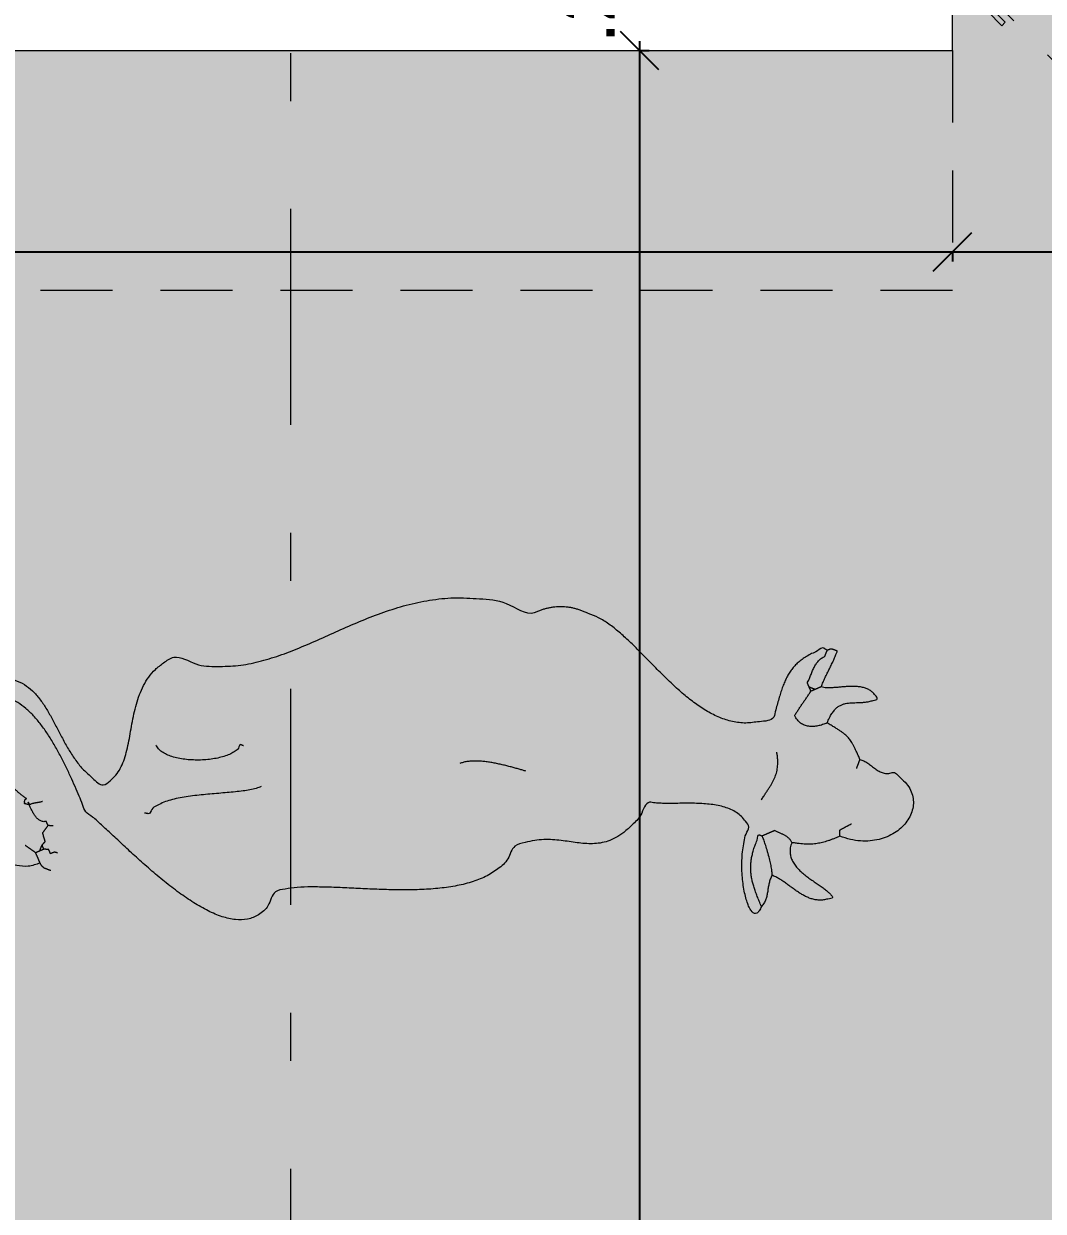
# Model space of a CAD drawing. Header units: millimetres. Extents: x 208240.8 to 208296.7, y 9278566.6 to 9278583.
# Drawn here: x 208258.013 to 208260.137, y 9278573.39 to 9278575.865 of the extents above; entities that cross this region are included whole.
import ezdxf

# ---------------------------------------------------------------- set-up
doc = ezdxf.new("R2010")
doc.units = ezdxf.units.MM
doc.header["$LTSCALE"] = 0.3
doc.header["$MEASUREMENT"] = 0
doc.linetypes.add('DASHDOT', pattern=[1, 0.5, -0.25, 0, -0.25])
doc.linetypes.add('Dashed', pattern=[0.75, 0.5, -0.25])
for name, color, linetype, lineweight in [('A -CORTE', 252, 'DASHDOT', 13), ('A-COTAS', 12, 'Continuous', 9), ('A-HACHU', 9, 'Continuous', 0), ('A-PROJEÇÃO', 251, 'Dashed', 13), ('A-VISTA01', 1, 'Continuous', 20), ('A-VISTA03', 3, 'Continuous', 9)]:
    doc.layers.add(name, color=color, linetype=linetype, lineweight=lineweight)
doc.layers.add('A-EQUIPAMENTOS', color=252, linetype='Continuous')
doc.styles.add('R60_1-75', font='arial.ttf')
doc.dimstyles.new('1-75', dxfattribs={"dimtxt": 0.113, "dimasz": 0.08, "dimexe": 0.02, "dimexo": 0.1, "dimgap": 0.05, "dimtad": 1, "dimzin": 4, "dimdsep": 46, "dimtxsty": 'R60_1-75', "dimblk1": 'OBLIQUE', "dimblk2": 'OBLIQUE', "dimsah": 1, "dimcen": 0.09, "dimdle": 0.02, "dimclrd": 7, "dimclre": 7, "dimclrt": 12, "dimadec": 0, "dimazin": 0, "dimtfac": 1, "dimtix": 1, "dimtofl": 0, "dimtmove": 2, "dimatfit": 0, "dimldrblk": 'OBLIQUE', "dimfxl": 0.1, "dimfxlon": 1, "dimtolj": 1, "dimtzin": 0, "dimarcsym": 0})

# ---------------------------------------------------------------- blocks, each defined once
blk = doc.blocks.new('vaca 01')
at = {"color": 0, "lineweight": 9}
for points in [[(23.10731658988797, -27.51808987018741), (19.29747407020292, -26.93344420089606), (16.09983627492733, -25.27143632688033), (13.48900950327379, -22.67242057884883), (11.43782840091159, -19.27517648436064), (9.921096117447028, -15.22005837412442), (8.91223784973048, -10.64584577569921), (8.385269345793468, -5.692499319006316), (8.313615802486353, -0.4993890827858252), (8.671883519021819, 4.793524303040925), (9.43330084185645, 10.04765816130865), (10.57208036941551, 15.12246131091493), (12.06145044815568, 19.87935107469445), (13.87601737728954, 24.17816997233226), (15.98940320406118, 27.87954792508819), (18.37522997571473, 30.84391800382835), (21.00731658988795, 32.93191012981259), (26.98645044815569, 32.59805186209604), (31.82641107807694, 31.63840619280469), (35.65416698358874, 30.11419359437954), (38.59589926705331, 28.08801249201733), (40.77877328280135, 25.62088650776536), (42.32897013319504, 22.77502036603306), (43.37345832217142, 19.61222509044254), (44.03861580248638, 16.19431170461573), (44.45180477886433, 12.58269753138737), (44.73861580248637, 8.839784145560628), (45.02621422768323, 5.026988869970069), (45.44097800721079, 1.206713279418892), (46.11026934579348, -2.560215854439377), (47.15967879461236, -6.21100325601418), (48.7165685583919, -9.68442845286458), (50.90731658988796, -12.9180898701874), (53.47070241665963, -12.60608199617167), (55.77286777099032, -11.72379853160474), (57.86125359776198, -10.35293238987246), (59.78251344028166, -8.574389082785842), (61.58467879461238, -6.470648925305511), (63.31420635366748, -4.12222372845514), (65.01873391272261, -1.611200106407892), (66.7449150150848, 0.9819101298125759), (68.54078115681709, 3.574429814851953), (70.45259218043913, 6.085650287292907), (72.52798588122653, 8.4338786337496), (74.81381265288009, 10.53801249201732), (77.35790714106906, 12.31616209831654), (80.20633233791946, 13.68722509044252), (83.40731658988796, 14.56950855500941), (87.00731658988795, 14.88191012981261), (92.50751344028166, 10.24706761012754), (98.33566304658088, 6.864390444773221), (104.459285093825, 4.540571547135414), (110.8449150150848, 3.083288082568487), (117.4606630465809, 2.298839263670857), (124.273064621384, 1.995099106190537), (131.2496394245336, 1.978366822725974), (138.3573165898879, 2.056713279418886), (145.5636158024864, 2.036043988080309), (152.8352693457934, 1.724429814851959), (160.1397969048486, 0.9281699723322561), (167.4447181646911, -0.5448615237307024), (174.7163717079982, -2.888365460738584), (181.9226709205966, -6.294664673337024), (189.0305449363446, -10.95706624814018), (196.007316589888, -17.06808987018741), (197.1703087158722, -17.09190876782522), (198.2990488733525, -17.16375916152599), (199.39412761351, -17.28560955522678), (200.4579071410691, -17.45805050010868), (201.4911748576045, -17.68324735050237), (202.496096117447, -17.96218435837639), (203.4736551725651, -18.29643632688033), (204.4260173772896, -18.68698750798269), (205.353970133195, -19.13600325601418), (206.2594819442187, -19.64407412215591), (207.14412761351, -20.21316861034489), (208.0094819442187, -20.84407412215592), (208.8567260387069, -21.538759161526), (209.6878284009116, -22.29840483081732), (210.5039701331951, -23.12458593317953), (211.307316589888, -24.01808987018742)], [(224.5073165898879, -129.5680898701874), (223.2825134402817, -130.5747827835733), (222.3207024166597, -130.9230111300299), (221.6116472985494, -130.6814756969591), (221.1453087158722, -129.9194678229433), (220.9108598969746, -128.7052945945969), (220.8990488733525, -127.1086410512898), (221.0990488733525, -125.1980111300299), (221.5010173772895, -123.0428930197937), (222.0939307631163, -120.7115938071953), (222.8687339127226, -118.2737985316047), (223.8147969048486, -115.7980111300299), (224.9220803694155, -113.3537197914472), (226.1797575347698, -111.0094284528646), (227.578379582014, -108.8344284528646), (229.1075134402817, -106.8976174292425), (230.7573165898879, -105.2680898701874), (230.5504268261084, -103.1895465631008), (229.9590882434313, -101.2944678229433), (229.0260173772895, -99.5680898701874), (227.7947181646911, -97.99604262609293), (226.3075134402817, -96.56316861034489), (224.6083008418564, -95.25529459459686), (222.7394032040611, -94.05745994892757), (220.7447181646911, -92.95549144499057), (218.6663717079982, -91.93383790168348), (216.548064621384, -90.97871979144725), (214.4327102906754, -90.07497963396693), (212.3634189520927, -89.20844420089608), (210.3829071410691, -88.3639560119197), (208.5348756450061, -87.52714498829765), (206.8618441489431, -86.68324735050237), (205.407316589888, -85.8180898701874), (201.2567260387069, -88.34210561821891), (197.5608598969746, -90.1184835709748), (194.2618441489431, -91.22773553947874), (191.3023953300454, -91.75076703554174), (188.6246394245336, -91.76769616940001), (186.1712929678407, -91.36021585443939), (183.8844819442187, -90.60824735050238), (181.7071197394943, -89.5928930197937), (179.580938637132, -88.39446782294331), (177.4488520229588, -87.09407412215592), (175.253379582014, -85.77222372845513), (172.9368441489431, -84.51001900404569), (170.4411748576045, -83.38738120877008), (167.7094819442187, -82.48600325601419), (164.6838913930376, -81.88580640562049), (161.307316589888, -81.66808987018742), (157.7122378497305, -84.40588514577797), (153.6334976922502, -86.04860168121104), (149.1445213142974, -86.72242057884884), (144.31912761351, -86.55470404341577), (139.2309386371321, -85.67123947648662), (133.953379582014, -84.19978278357324), (128.5606630465809, -82.26671191743151), (123.1262142276832, -79.99919223239215), (117.7244425741399, -77.52320798042363), (112.4281827316202, -74.96631821664411), (107.3120409993368, -72.45470404341575), (102.4488520229588, -70.115727665463), (97.91341895209267, -68.07557018514804), (93.77877328280134, -66.46139695680158), (90.11893076311631, -65.39997963396695), (87.00731658988795, -65.01808987018741), (83.10928509382498, -68.07104262609293), (79.31440320406118, -69.46120010640789), (75.63310399146275, -69.37419223239215), (72.07463942453363, -67.99604262609293), (68.64963942453363, -65.51257805916379), (65.367159109573, -62.11041270483308), (62.23743470012418, -57.97517648436065), (59.2699150150848, -53.29308987018742), (56.47522997571473, -48.24997963396694), (53.86204099933678, -43.03186939774648), (51.44097800721078, -37.82517648436065), (49.22148981823442, -32.81513711428191), (47.21400950327378, -28.18856231113229), (45.42739533004543, -24.13108199617166), (43.87208036941553, -20.82911349223465), (42.55731658988795, -18.46808987018741), (42.57562367650214, -16.02497963396695), (42.60830084185645, -13.15470404341576), (42.62345832217143, -9.938562311132301), (42.58861580248639, -6.456672547352781), (42.47208036941552, -2.79013711428189), (42.24097800721078, 0.9807290274503941), (41.86361580248639, 4.775217216426768), (41.30731658988796, 8.51301249201731), (40.5405843064234, 12.11261879122989), (39.53015123555726, 15.49411485422203), (38.24452131429742, 18.57639831878896), (36.65121422768323, 21.27935107469446), (34.71834021193521, 23.52187075973384), (32.41302525130527, 25.22364241327716), (29.70357643240764, 26.30376052351338), (26.55731658988796, 26.68191012981259), (26.51125359776196, 26.72856367311965), (26.46617485760452, 26.77521721642677), (26.42188351902182, 26.82167390934015), (26.37857643240764, 26.86832745264724), (26.33625359776195, 26.9143904447732), (26.29471816469111, 26.96025658650549), (26.25397013319504, 27.00553217705669), (26.21361580248638, 27.05061091721419), (26.17424572374623, 27.09450855500944), (26.13507249539975, 27.13820934241102), (26.09648981823441, 27.1811227282378), (26.05810399146276, 27.22324871248975), (26.0203087158722, 27.26439044477323), (25.98251344028169, 27.3045479250882), (25.94511186547852, 27.34352430304094), (25.90731658988797, 27.38191012981261), (25.73408824343129, 27.22600461800155), (25.53428509382496, 27.07757942115117), (25.31164729854936, 26.93663453926141), (25.06853706232893, 26.80435107469449), (24.80889139303755, 26.68013847626926), (24.53487564500607, 26.56498099595433), (24.25022997571473, 26.45907548414331), (23.95751344028166, 26.3630124920173), (23.66046619618716, 26.27639831878898), (23.36164729854935, 26.20041406682046), (23.06460005445488, 26.1350597361118), (22.77168666862812, 26.08092587784409), (22.48664729854937, 26.03781564162361), (22.21204099933678, 26.00691012981258), (21.95141107807694, 25.9880124920173), (21.70731658988797, 25.98191012981258), (20.61361580248635, 24.55179201957637), (19.67247407020292, 23.24844556288346), (18.88054493634466, 22.05179201957637), (18.23330084185648, 20.94273690146613), (17.72719847965175, 19.90061091721415), (17.35790714106909, 18.9065164290252), (17.12148981823441, 17.93998099595433), (17.01361580248635, 16.98171327941887), (17.03113548752575, 16.01143768886772), (17.16912761350997, 15.00986288571809), (17.42385202295883, 13.95691012981257), (17.79117485760449, 12.83328808256849), (18.26755281036037, 11.61852430304094), (18.84806462138403, 10.29332745264722), (19.52956068437615, 8.837421940836208), (20.30731658988796, 7.231910129812576)], [(18.95731658988795, 6.531910129812587), (19.04176540878559, 6.578563673119675), (19.12621422768323, 6.625217216426762), (19.21066304658088, 6.671673909340143), (19.29511186547852, 6.71832745264723), (19.37956068437614, 6.764390444773198), (19.46400950327379, 6.810256586505488), (19.54845832217145, 6.855532177056688), (19.63231658988796, 6.900610917214152), (19.7167654087856, 6.944508555009463), (19.80121422768325, 6.988209342411011), (19.88566304658089, 7.03112272823779), (19.97011186547853, 7.073248712489743), (20.05456068437617, 7.114390444773221), (20.13900950327379, 7.154547925088167), (20.22345832217143, 7.193524303040931), (20.30731658988796, 7.231910129812576)], [(27.25731658988795, -7.368089870187418), (26.69274966075412, -6.46218435837639), (26.17562367650213, -5.545255224518144), (25.69944257413992, -4.619861523730719), (25.25751344028169, -3.687774909557476), (24.84412761351, -2.751554437116567), (24.45200162925805, -1.812774909557504), (24.07542682610844, -0.8739953819984407), (23.70731658988796, 0.06301249201732162), (23.34196225917929, 0.9954928069779214), (22.97227721980921, 1.922264460521234), (22.592159109573, 2.840374696741719), (22.19491501508482, 3.748248712489755), (21.77463942453362, 4.643130602253535), (21.32404887335253, 5.523642413277145), (20.83723784973051, 6.387225090442513), (20.30731658988796, 7.231910129812576)], [(27.25731658988795, -9.468089870187399), (27.18231658988797, -9.411987507982673), (27.10731658988797, -9.355885145777961), (27.03231658988796, -9.299782783573235), (26.95731658988796, -9.243089870187418), (26.88231658988796, -9.186987507982693), (26.80731658988795, -9.130885145777953), (26.73231658988795, -9.07478278357324), (26.65731658988795, -9.01808987018741), (26.58231658988797, -8.961987507982684), (26.50731658988797, -8.905885145777958), (26.43231658988796, -8.849782783573232), (26.35731658988796, -8.79308987018743), (26.28231658988796, -8.736987507982704), (26.20731658988796, -8.68088514577795), (26.13231658988795, -8.624782783573252), (26.05731658988795, -8.568089870187407), (26.14570241665961, -8.357066248140157), (26.22404887335253, -8.172223728455137), (26.29412761351, -8.011987507982695), (26.35751344028166, -7.874389082785825), (26.41656855839192, -7.758247350502387), (26.47247407020292, -7.661200106407875), (26.52719847965173, -7.581869397746459), (26.58231658988797, -7.518089870187424), (26.6403874560297, -7.46887727176221), (26.70200162925805, -7.431475696959069), (26.76971816469112, -7.405097744203175), (26.84491501508482, -7.386987507982695), (26.92975753476985, -7.376160736329155), (27.02542682610843, -7.37045207491181), (27.13428509382496, -7.368483570974803), (27.25731658988795, -7.368089870187418)], [(30.05731658988795, -17.76808987018742), (30.05731658988795, -17.67517648436065), (30.05731658988795, -17.58305050010868), (30.05731658988795, -17.49210561821891), (30.05731658988795, -17.40175128751024), (30.05731658988795, -17.31277490955749), (30.05731658988795, -17.22438908278585), (30.05731658988795, -17.1365938071953), (30.05731658988795, -17.04938908278585), (30.05731658988795, -16.96336546073859), (30.05731658988795, -16.87734183869135), (30.05731658988795, -16.7921056182189), (30.05731658988795, -16.70667254735275), (30.05731658988795, -16.62202687806142), (30.05731658988795, -16.53718435837641), (30.05731658988795, -16.45273553947877), (30.05731658988795, -16.36808987018742), (29.55652918831316, -16.20352294105355), (29.11893076311632, -15.97557018514804), (28.74078115681709, -15.6903339646756), (28.41755281036041, -15.35352294105355), (28.1453087158722, -14.97163317727403), (27.91912761351001, -14.54997963396693), (27.73526934579347, -14.09486152373071), (27.58861580248635, -13.61198750798269), (27.47601737728953, -13.10765679932128), (27.392159109573, -12.58757805916379), (27.33310399146276, -12.05785364971499), (27.29432446390372, -11.52379853160474), (27.27188351902181, -10.9921056182189), (27.26105674736828, -10.4682867205811), (27.25771029067537, -9.958444200896082), (27.25731658988795, -9.468089870187399)], [(27.25731658988795, -8.76808987018741), (27.25731658988795, -8.733247350502367), (27.25731658988795, -8.702538689085046), (27.25731658988795, -8.676948137903949), (27.25731658988795, -8.655688295384266), (27.25731658988795, -8.639349712707087), (27.25731658988795, -8.627538689085043), (27.25731658988795, -8.620452074911839), (27.25731658988795, -8.618089870187404), (27.25731658988795, -8.620452074911839), (27.25731658988795, -8.627538689085043), (27.25731658988795, -8.639349712707087), (27.25731658988795, -8.655688295384266), (27.25731658988795, -8.676948137903949), (27.25731658988795, -8.702538689085046), (27.25731658988795, -8.733247350502367), (27.25731658988795, -8.76808987018741)], [(27.25731658988795, -8.76808987018741), (27.25731658988795, -8.806475696959069), (27.25731658988795, -8.845452074911819), (27.25731658988795, -8.885609555226779), (27.25731658988795, -8.926751287510257), (27.25731658988795, -8.968877271762224), (27.25731658988795, -9.011790657588989), (27.25731658988795, -9.055491444990551), (27.25731658988795, -9.099389082785834), (27.25731658988795, -9.144467822943312), (27.25731658988795, -9.189743413494512), (27.25731658988795, -9.235609555226787), (27.25731658988795, -9.281672547352755), (27.25731658988795, -9.328326090659843), (27.25731658988795, -9.374782783573238), (27.25731658988795, -9.421436326880325), (27.25731658988795, -9.468089870187399)], [(27.25731658988795, -9.468089870187399), (27.25731658988795, -9.421436326880325), (27.25731658988795, -9.374782783573238), (27.25731658988795, -9.328326090659843), (27.25731658988795, -9.281672547352755), (27.25731658988795, -9.235609555226787), (27.25731658988795, -9.189743413494512), (27.25731658988795, -9.144467822943312), (27.25731658988795, -9.099389082785834), (27.25731658988795, -9.055491444990551), (27.25731658988795, -9.011790657588989), (27.25731658988795, -8.968877271762224), (27.25731658988795, -8.926751287510257), (27.25731658988795, -8.885609555226779), (27.25731658988795, -8.845452074911819), (27.25731658988795, -8.806475696959069), (27.25731658988795, -8.76808987018741)], [(31.45731658988795, -10.11808987018742), (31.20278903083285, -10.11100325601419), (30.96125359776196, -10.09033396467561), (30.73015123555725, -10.05844420089606), (30.50593863713205, -10.01671191743151), (30.28625359776198, -9.96789301979372), (30.06715910957301, -9.91297175995119), (29.84629296784072, -9.854310342628366), (29.61991501508481, -9.793286720581122), (29.38585989697456, -9.732853649714983), (29.140190605636, -9.67419223239213), (28.88034808595095, -9.619270972549614), (28.60278903083285, -9.569861523730737), (28.30515123555724, -9.528326090659846), (27.98349769225015, -9.496239476486622), (27.63546619618716, -9.475570185148058), (27.25731658988795, -9.468089870187399)], [(96.00731658988796, -19.1680898701874), (95.96066304658088, -19.12143632688034), (95.91400950327377, -19.07478278357323), (95.86755281036041, -19.02832609065985), (95.8208992670533, -18.98167254735276), (95.77483627492731, -18.93560955522679), (95.72897013319505, -18.88974341349451), (95.68369454264386, -18.84446782294333), (95.63861580248637, -18.79938908278584), (95.5947181646911, -18.75549144499057), (95.55101737728953, -18.71179065758898), (95.50810399146276, -18.6688772717622), (95.4659780072108, -18.62675128751025), (95.42483627492733, -18.58560955522678), (95.38467879461237, -18.54545207491182), (95.3457024166596, -18.50647569695906), (95.30731658988796, -18.46808987018741), (94.26853706232892, -19.19643632688032), (92.92837958201393, -19.64978278357324), (91.33841895209268, -19.84801113002993), (89.54885202295883, -19.81041270483307), (87.61125359776197, -19.55686939774647), (85.57542682610843, -19.10647569695907), (83.4927496607541, -18.47891664184095), (81.41361580248638, -17.69328672058111), (79.38940320406117, -16.76986152373071), (77.47011186547851, -15.72714498829765), (75.70692288910057, -14.58541270483308), (74.15042682610844, -13.36356231113228), (72.85160792847064, -12.08186939774646), (71.86085989697457, -10.75883790168348), (71.22916698358873, -9.4145465631008), (71.00731658988796, -8.068089870187421)], [(25.90731658988797, -22.61808987018742), (25.99176540878559, -22.57202687806142), (26.07621422768323, -22.52694813790396), (26.16066304658087, -22.48265679932128), (26.24511186547851, -22.4393497127071), (26.32956068437615, -22.39702687806144), (26.41400950327375, -22.35549144499055), (26.49845832217142, -22.3147434134945), (26.58231658988797, -22.27438908278585), (26.66676540878559, -22.23501900404568), (26.75121422768323, -22.19584577569923), (26.83566304658087, -22.15726309853386), (26.92011186547852, -22.11887727176222), (27.00456068437616, -22.08108199617166), (27.08900950327376, -22.04328672058112), (27.17345832217142, -22.00588514577797), (27.25731658988795, -21.9680898701874), (27.27621422768323, -21.79033396467561), (27.29511186547851, -21.61218435837638), (27.3142063536675, -21.43442845286458), (27.33310399146276, -21.25667254735276), (27.35298588122657, -21.07950719302207), (27.37267092059661, -20.90234183869134), (27.39314336154149, -20.72576703554175), (27.41361580248638, -20.54938908278584), (27.43526934579348, -20.37419223239213), (27.45731658988795, -20.19938908278584), (27.48015123555725, -20.02537333475435), (27.50357643240764, -19.85175128751025), (27.52818273162023, -19.67950719302206), (27.55357643240764, -19.50805050010868), (27.58015123555724, -19.3375780591638), (27.60731658988796, -19.1680898701874), (27.75751344028166, -19.07517648436065), (27.90751344028169, -18.98305050010867), (28.05790714106909, -18.89210561821892), (28.20810399146276, -18.80175128751024), (28.35908824343128, -18.71277490955748), (28.51007249539976, -18.62438908278584), (28.66164729854937, -18.53659380719529), (28.81361580248638, -18.44938908278583), (28.96637170799819, -18.36336546073859), (29.11971816469113, -18.27734183869136), (29.27385202295885, -18.1921056182189), (29.42857643240764, -18.10667254735277), (29.58448194421868, -18.02202687806144), (29.74117485760453, -17.93718435837638), (29.89885202295883, -17.85273553947876), (30.05731658988795, -17.76808987018742)], [(31.45731658988795, -18.46808987018741), (31.36440320406115, -18.42143632688033), (31.27227721980921, -18.37478278357324), (31.18133233791945, -18.32832609065986), (31.09097800721077, -18.28167254735277), (31.00200162925804, -18.23560955522677), (30.91361580248635, -18.1897434134945), (30.82582052689582, -18.14446782294331), (30.73861580248638, -18.09938908278585), (30.65259218043914, -18.05549144499057), (30.56656855839191, -18.01179065758899), (30.48133233791945, -17.96887727176221), (30.39589926705329, -17.92675128751026), (30.31125359776197, -17.88560955522679), (30.22641107807694, -17.84545207491183), (30.14196225917929, -17.80647569695907), (30.05731658988795, -17.76808987018742)], [(23.10731658988797, -24.01808987018742), (22.97621422768324, -23.80253868908505), (22.84511186547851, -23.58698750798268), (22.71400950327379, -23.37143632688034), (22.58231658988797, -23.15588514577797), (22.45121422768324, -22.9403339646756), (22.32011186547851, -22.72478278357325), (22.18900950327378, -22.50923160247088), (22.05731658988797, -22.2930898701874), (21.92621422768324, -22.07753868908506), (21.79511186547852, -21.86198750798269), (21.66400950327379, -21.64643632688032), (21.53231658988795, -21.43088514577796), (21.40121422768324, -21.21533396467559), (21.27011186547851, -20.99978278357324), (21.13900950327379, -20.78423160247088), (21.00731658988795, -20.56808987018742)], [(24.50731658988796, -24.01808987018742), (24.41440320406119, -24.01808987018742), (24.32227721980922, -24.01808987018742), (24.23133233791945, -24.01808987018742), (24.1409780072108, -24.01808987018742), (24.05200162925805, -24.01808987018742), (23.96361580248638, -24.01808987018742), (23.87582052689583, -24.01808987018742), (23.78861580248637, -24.01808987018742), (23.70259218043913, -24.01808987018742), (23.6165685583919, -24.01808987018742), (23.53133233791944, -24.01808987018742), (23.44589926705332, -24.01808987018742), (23.36125359776196, -24.01808987018742), (23.27641107807694, -24.01808987018742), (23.19196225917932, -24.01808987018742), (23.10731658988797, -24.01808987018742)], [(23.10731658988797, -27.51808987018741), (23.10731658988797, -27.29368042136852), (23.10731658988797, -27.07045207491183), (23.10731658988797, -26.84820798042364), (23.10731658988797, -26.62675128751026), (23.10731658988797, -26.40647569695908), (23.10731658988797, -26.18679065758899), (23.10731658988797, -25.96789301979371), (23.10731658988797, -25.74938908278583), (23.10731658988797, -25.53186939774646), (23.10731658988797, -25.3147434134945), (23.10731658988797, -25.09820798042362), (23.10731658988797, -24.88167254735278), (23.10731658988797, -24.66592451585672), (23.10731658988797, -24.44978278357323), (23.10731658988797, -24.23423160247089), (23.10731658988797, -24.01808987018742)], [(24.50731658988796, -24.01808987018742), (24.59196225917933, -23.92517648436065), (24.67641107807695, -23.83305050010868), (24.76125359776196, -23.74210561821891), (24.84589926705332, -23.65175128751024), (24.93133233791945, -23.56277490955749), (25.01656855839192, -23.47438908278585), (25.10259218043914, -23.3865938071953), (25.18861580248637, -23.29938908278585), (25.27582052689583, -23.21336546073859), (25.36361580248639, -23.12734183869135), (25.45200162925803, -23.0421056182189), (25.5409780072108, -22.95667254735275), (25.63133233791946, -22.87202687806142), (25.72227721980922, -22.78718435837641), (25.81440320406119, -22.70273553947877), (25.90731658988797, -22.61808987018742)], [(25.90731658988797, -24.01808987018742), (25.81440320406119, -24.01808987018742), (25.72227721980922, -24.01808987018742), (25.63133233791946, -24.01808987018742), (25.5409780072108, -24.01808987018742), (25.45200162925803, -24.01808987018742), (25.36361580248639, -24.01808987018742), (25.27582052689583, -24.01808987018742), (25.18861580248637, -24.01808987018742), (25.10259218043914, -24.01808987018742), (25.01656855839192, -24.01808987018742), (24.93133233791945, -24.01808987018742), (24.84589926705332, -24.01808987018742), (24.76125359776196, -24.01808987018742), (24.67641107807695, -24.01808987018742), (24.59196225917933, -24.01808987018742), (24.50731658988796, -24.01808987018742)], [(25.90731658988797, -24.01808987018742), (25.90731658988797, -23.92517648436065), (25.90731658988797, -23.83305050010868), (25.90731658988797, -23.74210561821891), (25.90731658988797, -23.65175128751024), (25.90731658988797, -23.56277490955749), (25.90731658988797, -23.47438908278585), (25.90731658988797, -23.3865938071953), (25.90731658988797, -23.29938908278585), (25.90731658988797, -23.21336546073859), (25.90731658988797, -23.12734183869135), (25.90731658988797, -23.0421056182189), (25.90731658988797, -22.95667254735275), (25.90731658988797, -22.87202687806142), (25.90731658988797, -22.78718435837641), (25.90731658988797, -22.70273553947877), (25.90731658988797, -22.61808987018742)], [(29.35731658988797, -26.81808987018742), (29.23389139303756, -26.69505837412441), (29.12365517256512, -26.58718435837639), (29.02385202295883, -26.49387727176222), (28.93093863713205, -26.4135623111323), (28.84255281036037, -26.34584577569922), (28.75475753476984, -26.2891528623134), (28.66499375524232, -26.24289301979371), (28.56991501508482, -26.20568829538426), (28.46715910957303, -26.17714498829766), (28.35259218043913, -26.15529459459685), (28.22404887335253, -26.13974341349449), (28.07778903083285, -26.12911349223465), (27.91125359776197, -26.12281427963622), (27.72089926705333, -26.11946782294331), (27.50416698358875, -26.11828672058111), (27.25731658988795, -26.11808987018742), (27.25731658988795, -26.02517648436064), (27.25731658988795, -25.93305050010866), (27.25731658988795, -25.84210561821891), (27.25731658988795, -25.75175128751025), (27.25731658988795, -25.6627749095575), (27.25731658988795, -25.57438908278583), (27.25731658988795, -25.48659380719528), (27.25731658988795, -25.39938908278585), (27.25731658988795, -25.31336546073861), (27.25731658988795, -25.22734183869134), (27.25731658988795, -25.14210561821892), (27.25731658988795, -25.05667254735276), (27.25731658988795, -24.97202687806143), (27.25731658988795, -24.88718435837639), (27.25731658988795, -24.80273553947875), (27.25731658988795, -24.71808987018741), (27.17345832217142, -24.67143632688033), (27.08900950327376, -24.62478278357324), (27.00456068437616, -24.57832609065986), (26.92011186547852, -24.53167254735277), (26.83566304658087, -24.48560955522677), (26.75121422768323, -24.4397434134945), (26.66676540878559, -24.39446782294331), (26.58231658988797, -24.34938908278585), (26.49845832217142, -24.30549144499057), (26.41400950327375, -24.26179065758899), (26.32956068437615, -24.21887727176221), (26.24511186547851, -24.17675128751026), (26.16066304658087, -24.13560955522679), (26.07621422768323, -24.09545207491183), (25.99176540878559, -24.05647569695907), (25.90731658988797, -24.01808987018742)], [(96.00731658988796, -33.06808987018742), (94.31085989697458, -32.9403339646756), (92.37562367650213, -32.58442845286457), (90.23763155051788, -32.04151506703779), (87.93251344028165, -31.35332609065985), (85.49648981823441, -30.5612001064079), (82.96460005445489, -29.70647569695907), (80.37306462138402, -28.83049144499056), (77.75731658988796, -27.97438908278583), (75.15377328280134, -27.18049144499057), (72.59727721980923, -26.48875916152599), (70.12424572374623, -25.9417119174315), (67.76991501508479, -25.58009774420314), (65.57070241665963, -25.44584577569923), (63.56145044815568, -25.57970404341576), (61.77857643240764, -26.02340483081734), (60.25731658988796, -26.81808987018742), (60.19176540878559, -26.77143632688032), (60.12621422768323, -26.72478278357323), (60.06066304658087, -26.67832609065985), (59.99511186547851, -26.63167254735276), (59.92956068437616, -26.58560955522678), (59.86400950327378, -26.53974341349451), (59.79845832217141, -26.49446782294332), (59.73231658988796, -26.44938908278584), (59.66676540878559, -26.40549144499057), (59.60121422768324, -26.36179065758898), (59.53566304658087, -26.31887727176222), (59.47011186547849, -26.27675128751025), (59.40456068437614, -26.23560955522679), (59.33900950327379, -26.19545207491183), (59.27345832217143, -26.15647569695906), (59.20731658988796, -26.11808987018742)], [(275.207316589888, -64.3180898701874), (275.1600724953998, -64.25194813790395), (275.1134189520927, -64.18639695680159), (275.0667654087856, -64.12084577569922), (275.0203087158722, -64.05529459459686), (274.9740488733525, -63.98974341349451), (274.928379582014, -63.92419223239213), (274.8831039914627, -63.85864105128977), (274.8384189520927, -63.79308987018742), (274.7939307631163, -63.72694813790395), (274.7504268261084, -63.66139695680158), (274.7075134402817, -63.59584577569922), (274.6655843064234, -63.53029459459687), (274.6242457237462, -63.4647434134945), (274.584285093825, -63.39919223239214), (274.5451118654785, -63.33364105128977), (274.5073165898879, -63.26808987018741), (272.3106630465809, -63.23600325601419), (270.3197181646912, -63.31060955522679), (268.5114504481557, -63.49407412215592), (266.8642063536675, -63.78895601191969), (265.3551512355573, -64.19683002766773), (263.9628284009116, -64.72064892530553), (262.6646000544549, -65.36218435837638), (261.4384189520927, -66.12419223239213), (260.2618441489431, -67.00824735050237), (259.1130252513053, -68.01730246861261), (257.9695213142974, -69.15312924026615), (256.8094819442186, -70.4186804213685), (255.6100724953998, -71.8155308150693), (254.3498362749273, -73.34623947648663), (253.0061354875257, -75.0129717599512), (251.557316589888, -76.8180898701874), (246.9033795820139, -76.35293238987245), (242.8037732828013, -75.02694813790396), (239.2004268261084, -72.94328672058111), (236.0360567473683, -70.20608199617166), (233.2525921804391, -66.91808987018742), (230.7929465111478, -63.18324735050237), (228.5988520229588, -59.10490089380946), (226.6134189520927, -54.78679065758899), (224.7779858812266, -50.33186939774647), (223.0358598969746, -45.84407412215592), (221.3289701331951, -41.42675128751024), (219.600033125321, -37.18305050010868), (217.7907811568171, -33.21710561821891), (215.84412761351, -29.63186939774646), (213.7020016292581, -26.53108199617166), (211.307316589888, -24.01808987018742)], [(25.20731658988795, -30.96808987018741), (24.97798588122651, -30.74348357097482), (24.75849769225016, -30.53501900404568), (24.54963942453363, -30.3401371142819), (24.35200162925804, -30.15509774420316), (24.1667654087856, -29.97694813790396), (23.99373391272257, -29.80214498829764), (23.83448194421867, -29.62753868908504), (23.68861580248638, -29.44938908278584), (23.55810399146277, -29.26533396467561), (23.44255281036041, -29.07123947648664), (23.34294651114777, -28.86454656310079), (23.25987564500607, -28.64092451585671), (23.1943244639037, -28.39801113002993), (23.14648981823442, -28.13206624814016), (23.11735595996669, -27.8399402638882), (23.10731658988797, -27.51808987018741)], [(173.807316589888, -61.51808987018741), (173.000033125321, -60.84899538199844), (172.1045606843761, -60.10923160247089), (171.1299543851636, -59.3139560119197), (170.0868441489431, -58.47970404341577), (168.9840882434312, -57.62123947648662), (167.8321197394943, -56.75509774420317), (166.6405843064234, -55.89663317727403), (165.4197181646911, -55.06179065758899), (164.1783795820139, -54.265727665463), (162.9271984796517, -53.52497963396694), (161.6756236765021, -52.85490089380946), (160.4336945426439, -52.27183002766772), (159.2108598969746, -51.79033396467561), (158.0173559599667, -51.42734183869135), (156.8628284009116, -51.19781427963623), (155.757316589888, -51.11808987018742)], [(265.457316589888, -72.61808987018742), (265.457316589888, -72.53364105128978), (265.457316589888, -72.44919223239214), (265.457316589888, -72.3647434134945), (265.457316589888, -72.28029459459685), (265.457316589888, -72.19584577569921), (265.457316589888, -72.1113969568016), (265.457316589888, -72.02694813790396), (265.457316589888, -71.94308987018742), (265.457316589888, -71.85864105128978), (265.457316589888, -71.77419223239214), (265.457316589888, -71.6897434134945), (265.457316589888, -71.60529459459686), (265.457316589888, -71.52084577569923), (265.457316589888, -71.43639695680159), (265.457316589888, -71.35194813790395), (265.457316589888, -71.26808987018741), (265.9319228891006, -70.82655443711656), (266.4023953300454, -70.36907412215592), (266.8703087158722, -69.90135758672284), (267.3384189520927, -69.43049144499057), (267.8083008418564, -68.96139695680158), (268.2834976922501, -68.50096388593545), (268.7655843064234, -68.05529459459686), (269.257316589888, -67.63049144499057), (269.7602693457935, -67.23226309853386), (270.2773953300455, -66.86749931900631), (270.8108598969746, -66.54171191743151), (271.3634189520927, -66.26159380719528), (271.9366472985494, -66.03285364971498), (272.5336945426438, -65.86198750798269), (273.1561354875258, -65.75490089380946), (273.807316589888, -65.71808987018741), (273.8913717079982, -65.62478278357324), (273.9758205268958, -65.53265679932127), (274.0602693457935, -65.4413182166441), (274.1453087158722, -65.35135758672286), (274.2303480859509, -65.26179065758899), (274.3159780072108, -65.17360168121104), (274.4018047788643, -65.08580640562049), (274.4884189520927, -64.99919223239213), (274.575033125321, -64.91257805916379), (274.6628284009116, -64.82675128751025), (274.7510173772895, -64.74112136625041), (274.8405843064234, -64.65608199617166), (274.9305449363447, -64.57104262609292), (275.0218835190218, -64.48659380719529), (275.1140095032738, -64.40214498829765), (275.207316589888, -64.3180898701874)], [(268.957316589888, -74.01808987018741), (269.4915685583919, -73.4631686103449), (270.0431433615415, -72.92301113002993), (270.6086945426439, -72.39486152373073), (271.1860567473683, -71.87734183869135), (271.7714898182344, -71.36749931900631), (272.3628284009116, -70.86415286231339), (272.9567260387068, -70.3649402638882), (273.5510173772896, -69.86808987018742), (274.1417654087856, -69.37064892530553), (274.7271984796517, -68.87143632688033), (275.3035764324076, -68.36789301979371), (275.8689307631163, -67.85844420089607), (276.4195213142974, -67.340727665463), (276.9529858812265, -66.81277490955749), (277.4663717079982, -66.27242057884884), (277.957316589888, -65.71808987018741), (277.7102693457934, -65.47143632688034), (277.4923559599667, -65.25588514577797), (277.2990488733525, -65.06868042136853), (277.1266079284707, -64.90864105128978), (276.9707024166597, -64.77281427963622), (276.8275921804391, -64.65962530325828), (276.6929465111478, -64.56690876782521), (276.5634189520927, -64.49308987018742), (276.4338913930376, -64.43501900404569), (276.3012142276832, -64.39171191743151), (276.1610567473683, -64.36041270483308), (276.0094819442187, -64.3399402638882), (275.842159109573, -64.32714498829765), (275.6555449363447, -64.32064892530552), (275.4451118654785, -64.31828672058111), (275.207316589888, -64.3180898701874)], [(266.157316589888, -85.11808987018742), (265.3958992670533, -85.10037333475435), (264.6354661961872, -85.04623947648663), (263.8825134402817, -84.95234183869135), (263.1437339127226, -84.8163182166441), (262.4254268261084, -84.63482215365198), (261.7350724953998, -84.40588514577797), (261.0787732828014, -84.12596388593545), (260.4634189520927, -83.7928930197937), (259.8951118654785, -83.40312924026615), (259.3811354875257, -82.95450719302205), (258.9279858812265, -82.44407412215593), (258.5423559599667, -81.86946782294332), (258.2305449363446, -81.22694813790395), (257.9998362749274, -80.5145465631008), (257.8563323379194, -79.72911349223466), (257.8073165898879, -78.86808987018742), (258.2850724953997, -78.55903475207717), (258.7634189520927, -78.25135758672285), (259.2411748576045, -77.94446782294332), (259.7195213142974, -77.6389560119197), (260.1972772198092, -77.33383790168348), (260.6756236765021, -77.03009774420318), (261.1539701331951, -76.72675128751024), (261.6323165898879, -76.42419223239213), (262.1100724953998, -76.12202687806143), (262.5884189520927, -75.82045207491183), (263.0661748576045, -75.5192709725496), (263.5445213142974, -75.2186804213685), (264.0222772198092, -74.91808987018742), (264.5006236765022, -74.61808987018742), (264.978970133195, -74.3180898701874), (265.457316589888, -74.01808987018741)], [(266.8573165898879, -74.01808987018741), (266.7640095032738, -73.92478278357325), (266.6718835190218, -73.83265679932128), (266.5805449363447, -73.7413182166441), (266.4905843064234, -73.65135758672284), (266.4010173772896, -73.561790657589), (266.3128284009115, -73.47360168121104), (266.225033125321, -73.38580640562049), (266.1384189520926, -73.29919223239213), (266.0518047788644, -73.21257805916377), (265.9659780072108, -73.12675128751025), (265.880348085951, -73.0411213662504), (265.7953087158722, -72.95608199617166), (265.7102693457935, -72.87104262609293), (265.6258205268958, -72.78659380719529), (265.5413717079982, -72.70214498829765), (265.457316589888, -72.61808987018742)], [(265.457316589888, -74.01808987018741), (265.457316589888, -73.92478278357325), (265.457316589888, -73.83265679932128), (265.457316589888, -73.7413182166441), (265.457316589888, -73.65135758672284), (265.457316589888, -73.561790657589), (265.457316589888, -73.47360168121104), (265.457316589888, -73.38580640562049), (265.457316589888, -73.29919223239213), (265.457316589888, -73.21257805916377), (265.457316589888, -73.12675128751025), (265.457316589888, -73.0411213662504), (265.457316589888, -72.95608199617166), (265.457316589888, -72.87104262609293), (265.457316589888, -72.78659380719529), (265.457316589888, -72.70214498829765), (265.457316589888, -72.61808987018742)], [(266.8573165898879, -74.01808987018741), (266.7640095032738, -74.01808987018741), (266.6718835190218, -74.01808987018741), (266.5805449363447, -74.01808987018741), (266.4905843064234, -74.01808987018741), (266.4010173772896, -74.01808987018741), (266.3128284009115, -74.01808987018741), (266.225033125321, -74.01808987018741), (266.1384189520926, -74.01808987018741), (266.0518047788644, -74.01808987018741), (265.9659780072108, -74.01808987018741), (265.880348085951, -74.01808987018741), (265.7953087158722, -74.01808987018741), (265.7102693457935, -74.01808987018741), (265.6258205268958, -74.01808987018741), (265.5413717079982, -74.01808987018741), (265.457316589888, -74.01808987018741)], [(266.157316589888, -85.11808987018742), (267.4636158024864, -83.91572766546301), (268.6744425741399, -83.00844420089607), (269.8031827316202, -82.36572766546301), (270.8649937552423, -81.95785364971496), (271.8728677709903, -81.75450719302205), (272.8419622591793, -81.72616073632915), (273.7860567473683, -81.8424993190063), (274.7197181646911, -82.07419223239214), (275.6563323379195, -82.3903339646756), (276.611253597762, -82.76179065758899), (277.5976709205966, -83.15824735050238), (278.6305449363446, -83.54997963396694), (279.7236551725651, -83.90647569695906), (280.8911748576045, -84.19860168121104), (282.1476709205966, -84.39564892530552), (283.5073165898879, -84.46808987018741), (283.3760173772896, -83.14683002766773), (283.0029858812266, -81.98659380719528), (282.417159109573, -80.97123947648663), (281.6486551725652, -80.08600325601418), (280.7266079284706, -79.3151371142819), (279.6811354875258, -78.64348357097481), (278.5417654087856, -78.05568829538427), (277.3384189520927, -77.536790657589), (276.0998362749273, -77.07084577569921), (274.8569228891006, -76.64308987018741), (273.6388126528801, -76.2379717599512), (272.475033125321, -75.84053081506931), (271.3951118654785, -75.43501900404567), (270.4291669835888, -75.00627884656537), (269.6065291883132, -74.53895601191971), (268.957316589888, -74.01808987018741)], [(268.957316589888, -74.01808987018741), (268.8256236765022, -74.01808987018741), (268.6945213142974, -74.01808987018741), (268.5634189520927, -74.01808987018741), (268.432316589888, -74.01808987018741), (268.3006236765022, -74.01808987018741), (268.1695213142974, -74.01808987018741), (268.0384189520927, -74.01808987018741), (267.907316589888, -74.01808987018741), (267.7756236765022, -74.01808987018741), (267.6445213142974, -74.01808987018741), (267.5134189520927, -74.01808987018741), (267.3823165898879, -74.01808987018741), (267.2506236765021, -74.01808987018741), (267.1195213142973, -74.01808987018741), (266.9884189520927, -74.01808987018741), (266.8573165898879, -74.01808987018741)], [(271.0073165898879, -99.71808987018741), (271.005938637132, -98.35037333475434), (270.9976709205966, -97.1401371142819), (270.9752299757147, -96.06651506703781), (270.9315291883132, -95.10923160247089), (270.8588913930376, -94.24683002766773), (270.751411078077, -93.45903475207717), (270.6008205268958, -92.72497963396694), (270.4010173772895, -92.02419223239214), (270.1437339127226, -91.33521585443938), (269.823064621384, -90.6381686103449), (269.430938637132, -89.911790657589), (268.9610567473683, -89.13580640562049), (268.4053480859509, -88.2889560119197), (267.757907141069, -87.35096388593544), (267.0106630465809, -86.30076703554175), (266.157316589888, -85.11808987018742)], [(237.707316589888, -99.01808987018741), (238.7779858812266, -98.30745994892757), (239.7801512355572, -97.64938908278583), (240.7161748576045, -97.03186939774648), (241.5892063536675, -96.44289301979371), (242.4010173772895, -95.86986152373072), (243.1553480859509, -95.30175128751026), (243.8543638339825, -94.72576703554174), (244.5010173772895, -94.13049144499055), (245.0974740702029, -93.50312924026616), (245.6470803694155, -92.83226309853387), (246.1521984796517, -92.10568829538427), (246.6157811568171, -91.3115938071953), (247.040190605636, -90.4375780591638), (247.428379582014, -89.47202687806143), (247.7831039914628, -88.40293238987246), (248.107316589888, -87.21808987018741)], [(271.0073165898879, -99.71808987018741), (271.5147969048486, -100.1169087678252), (271.9756236765022, -100.5921056182189), (272.3982614717777, -101.1291134922347), (272.7929465111478, -101.7147434134945), (273.1679465111478, -102.3338379016835), (273.5329071410691, -102.9732079804236), (273.8970803694155, -103.6182867205811), (274.2697181646911, -104.2554914449906), (274.6594819442187, -104.8698615237307), (275.076411078077, -105.4482079804236), (275.5293638339825, -105.9759638859354), (276.0275921804391, -106.4397434134945), (276.5799543851635, -106.8245859331795), (277.1962929678407, -107.1171056182189), (277.8854661961872, -107.3027355394788), (278.657316589888, -107.3680898701874), (280.3279858812266, -109.9310819961717), (281.3275921804391, -112.4049008938095), (281.7110567473683, -114.7564756969591), (281.5336945426438, -116.9529323898725), (280.8504268261084, -118.9608064056205), (279.7169622591793, -120.7474205788488), (278.188222101699, -122.2793103426284), (276.3197181646911, -123.5241922323921), (274.1659780072108, -124.4480111300299), (271.7831039914628, -125.0186804213685), (269.2256236765022, -125.2025386890851), (266.54944257414, -124.9671056182189), (263.8088913930376, -124.2785229410536), (261.0600724953998, -123.1049008938095), (258.3577102906754, -121.4121843583764), (255.7573165898879, -119.1680898701874)], [(268.957316589888, -101.8180898701874), (269.0795606843762, -101.6863969568016), (269.2029858812265, -101.5552945945968), (269.3273953300454, -101.4241922323921), (269.4531827316202, -101.2930898701874), (269.5793638339824, -101.1613969568016), (269.7067260387068, -101.0302945945969), (269.8344819442187, -100.8991922323921), (269.9634189520927, -100.7680898701874), (270.0923559599667, -100.6363969568016), (270.2220803694155, -100.5052945945969), (270.3521984796517, -100.3741922323921), (270.4829071410691, -100.2430898701874), (270.6136158024864, -100.1113969568016), (270.7447181646911, -99.98029459459686), (270.8758205268958, -99.84919223239214), (271.0073165898879, -99.71808987018741)], [(224.5073165898879, -129.5680898701874), (224.5183402119352, -127.8104127048331), (224.5581039914628, -126.1680898701874), (224.6344819442187, -124.628916641841), (224.7563323379194, -123.1820662481402), (224.9313323379195, -121.8149402638882), (225.1687339127226, -120.5169087678252), (225.4764110780769, -119.2757670355417), (225.8634189520927, -118.0804914449906), (226.3372378497305, -116.9186804213685), (226.9069228891005, -115.7797040434158), (227.5807417867383, -114.6515544371165), (228.3673559599667, -113.5226174292425), (229.2744425741399, -112.3810819961717), (230.3114504481557, -111.2161213662504), (231.4860567473683, -110.0155308150693), (232.807316589888, -108.7680898701874), (232.8451118654785, -108.805885145778), (232.884285093825, -108.8450583741244), (232.9242457237462, -108.8850190040457), (232.9655843064234, -108.9263575867229), (233.0075134402817, -108.9682867205811), (233.0504268261084, -109.0112001064079), (233.0939307631163, -109.0547040434158), (233.1384189520927, -109.0991922323921), (233.1831039914628, -109.1438772717622), (233.2283795820139, -109.1891528623134), (233.2740488733525, -109.234822153652), (233.3203087158722, -109.2810819961717), (233.3667654087856, -109.327538689085), (233.4134189520927, -109.3741922323921), (233.4600724953997, -109.4208457756992), (233.507316589888, -109.4680898701874)], [(231.457316589888, -121.9680898701874), (231.6614504481557, -121.494664673337), (231.8610567473683, -120.909822153652), (232.0545606843761, -120.2285229410536), (232.2415685583919, -119.4663182166441), (232.4197181646911, -118.6373812087701), (232.5890095032738, -117.757853649715), (232.7476709205966, -116.8421056182189), (232.8947181646911, -115.9054914449906), (233.0285764324076, -114.9625780591638), (233.1484583221715, -114.0293103426283), (233.2531827316202, -113.1202552245181), (233.3415685583919, -112.2507670355417), (233.4122378497305, -111.4354127048331), (233.4642063536675, -110.6899402638882), (233.4962929678407, -110.028916641841), (233.507316589888, -109.4680898701874)], [(241.157316589888, -115.0180898701874), (241.1342850938249, -114.5873812087701), (241.0683402119352, -114.1763575867228), (240.9628284009116, -113.782853649715), (240.8220803694155, -113.4054914449905), (240.6490488733525, -113.0417119174315), (240.4478677709903, -112.6905308150693), (240.2220803694155, -112.3497827835732), (239.9760173772896, -112.0180898701874), (239.7122378497305, -111.6928930197937), (239.4358598969746, -111.3732079804236), (239.1496394245336, -111.0570662481402), (238.8579071410691, -110.7428930197937), (238.5638126528801, -110.4283260906599), (238.2716866686281, -110.1123812087701), (237.9846787946124, -109.7926961694), (237.707316589888, -109.4680898701874), (237.4445213142974, -109.4680898701874), (237.182316589888, -109.4680898701874), (236.9195213142974, -109.4680898701874), (236.657316589888, -109.4680898701874), (236.3945213142974, -109.4680898701874), (236.1323165898879, -109.4680898701874), (235.8695213142974, -109.4680898701874), (235.607316589888, -109.4680898701874), (235.3445213142974, -109.4680898701874), (235.0823165898879, -109.4680898701874), (234.8195213142974, -109.4680898701874), (234.557316589888, -109.4680898701874), (234.2945213142974, -109.4680898701874), (234.032316589888, -109.4680898701874), (233.7695213142974, -109.4680898701874), (233.507316589888, -109.4680898701874)], [(241.157316589888, -115.0180898701874), (240.0909780072108, -116.3220268780614), (239.413222101699, -117.6773418386913), (239.0793638339824, -119.0724205788488), (239.046096117447, -120.4968300276677), (239.2685370623289, -121.9385623111323), (239.7031827316202, -123.3875780591638), (240.3055449363446, -124.8320662481402), (241.0321197394942, -126.261790657589), (241.8378284009116, -127.6645465631008), (242.6793638339824, -129.0299008938094), (243.5124347001242, -130.3468300276677), (244.2931433615415, -131.6047040434158), (244.9768047788643, -132.7913182166441), (245.5199150150848, -133.896633177274), (245.8779858812266, -134.9092316024709), (246.007316589888, -135.8180898701874), (244.4693244639037, -135.7133654607386), (243.0892063536675, -135.4135623111323), (241.8506236765022, -134.9381686103449), (240.7384189520927, -134.307853649715), (239.7360567473683, -133.5419087678252), (238.8281827316202, -132.6615938071953), (237.9986551725651, -131.6863969568016), (237.2323165898879, -130.636790657589), (236.5122378497305, -129.5322630985339), (235.8234583221714, -128.3934835709748), (235.1498362749273, -127.2405308150693), (234.4758205268958, -126.0936804213685), (233.7852693457935, -124.9726174292425), (233.0626315505179, -123.8980111300299), (232.2917654087856, -122.8897434134945), (231.457316589888, -121.9680898701874)], [(255.7573165898879, -119.1680898701874), (254.6728677709903, -119.1613969568016), (253.6470803694156, -119.1393497127071), (252.6714898182344, -119.0976174292425), (251.7392063536675, -119.032853649715), (250.8419622591793, -118.9403339646756), (249.9728677709903, -118.8171056182189), (249.1242457237462, -118.6588379016835), (248.2884189520927, -118.461790657589), (247.4575134402817, -118.2214363268803), (246.6246394245336, -117.934822153652), (245.7817260387069, -117.5976174292425), (244.9218835190218, -117.2060819961717), (244.0366472985494, -116.7560819961717), (243.1195213142974, -116.2440741221559), (242.1620409993368, -115.6659245158567), (241.157316589888, -115.0180898701874)], [(255.7573165898879, -119.1680898701874), (255.7951118654785, -119.0552945945969), (255.8342850938249, -118.9430898701874), (255.8742457237462, -118.8306882953842), (255.9155843064234, -118.7186804213685), (255.9575134402817, -118.6068693977465), (256.0004268261084, -118.4954520749118), (256.0439307631164, -118.3844284528646), (256.0884189520927, -118.2741922323921), (256.1331039914627, -118.1641528623134), (256.1783795820139, -118.0550977442032), (256.2240488733525, -117.9464363268803), (256.2703087158723, -117.8389560119197), (256.3167654087856, -117.7320662481402), (256.3634189520927, -117.6263575867228), (256.4100724953998, -117.5214363268803), (256.457316589888, -117.4180898701874), (256.7106630465809, -117.3903339646756), (256.9655843064234, -117.363759161526), (257.2212929678407, -117.3381686103449), (257.4781827316202, -117.3139560119197), (257.7356630465808, -117.2901371142819), (257.9943244639038, -117.2674993190063), (258.253379582014, -117.2452552245181), (258.5134189520927, -117.2241922323921), (258.7736551725652, -117.2031292402662), (259.0346787946124, -117.182853649715), (259.296096117447, -117.1629717599512), (259.5579071410691, -117.1436804213685), (259.8199150150848, -117.1243890827858), (260.082316589888, -117.1054914449906), (260.3445213142974, -117.0865938071953), (260.607316589888, -117.0680898701874)], [(231.457316589888, -121.9680898701874), (230.923064621384, -122.3915150670378), (230.4407811568171, -122.8523418386913), (230.0014110780769, -123.3432867205811), (229.5976709205966, -123.8586410512898), (229.2205055662659, -124.3911213662504), (228.8624347001242, -124.9350190040457), (228.5147969048485, -125.4834442008961), (228.1697181646911, -126.0304914449906), (227.8181433615415, -126.5688772717622), (227.4529858812265, -127.0928930197937), (227.0653874560297, -127.5956489253055), (226.6476709205966, -128.0710426260929), (226.1909780072108, -128.5121843583764), (225.6876315505179, -128.9131686103449), (225.1289701331951, -129.2671056182189), (224.5073165898879, -129.5680898701874)]]:
    blk.add_spline(points, degree=3, dxfattribs=at)
blk = doc.blocks.new('Porteira_Curral_2')
at = {"layer": 'A-VISTA03', "color": 0, "linetype": 'ByBlock', "lineweight": -2}
for p, q in [((207872.5738873823, 9278507.656532565), (207874.5957446079, 9278507.656532573)), ((207872.5738873823, 9278507.636532566), (207874.5880439368, 9278507.636532573)), ((207872.5738873824, 9278507.630332561), (207874.5880439355, 9278507.63033257)), ((207872.5738873824, 9278507.610332562), (207874.5957446096, 9278507.61033257))]:
    blk.add_line(p, q, dxfattribs=at)
for points in [[(207872.5638873822, 9278507.671432571), (207872.7138873822, 9278507.671432571), (207872.7138873822, 9278507.681432571), (207872.5738873822, 9278507.681432571)], [(207872.5638873822, 9278507.671432571), (207872.5638873822, 9278507.595432572)], [(207872.5738873822, 9278507.671432571), (207872.5738873822, 9278507.681432571)], [(207872.5738873822, 9278507.671432571), (207872.5738873822, 9278507.595432572)], [(207872.5638873822, 9278507.595432572), (207872.7138873822, 9278507.595432572), (207872.7138873822, 9278507.585432572), (207872.5738873822, 9278507.585432572)], [(207872.5688999995, 9278507.585432572), (207872.5688747648, 9278507.585432572)], [(207872.5738873822, 9278507.595432555), (207872.5738873822, 9278507.585432556)]]:
    blk.add_lwpolyline(points, dxfattribs=at)
for points in [[(207874.5139172752, 9278507.681432571), (207874.6639172752, 9278507.681432571), (207874.6639172752, 9278507.671432571), (207874.5139172752, 9278507.671432571)], [(207874.5139172752, 9278507.585432572), (207874.6639172752, 9278507.585432572), (207874.6639172752, 9278507.595432572), (207874.5139172752, 9278507.595432572)]]:
    blk.add_lwpolyline(points, close=True, dxfattribs=at)
for centre, radius in [((207872.5688873822, 9278507.67643257), 0.004999999975552782), ((207874.6259172764, 9278507.633432563), 0.03799999877810478), ((207872.5688873822, 9278507.590432556), 0.004999999975552782)]:
    blk.add_circle(centre, radius, dxfattribs=at)
blk = doc.blocks.new('Curbov')
at = {"layer": 'A-HACHU', "true_color": 0xc7c8ca}
h = blk.add_hatch(dxfattribs=at)
h.set_pattern_fill('AR-B88', color=9, scale=0.02)
h.set_pattern_definition([(0, (-3.870809450745583e-09, -40.31630070693791), (0, 0.16), []), (90, (-3.870809450745583e-09, -40.31630070693791), (-0.07999999999999999, 0.16), [0.16, -0.16])])
h.paths.add_polyline_path([(208193.0803317396, 9278575.809068333), (208197.8303317433, 9278575.80906833), (208197.8303317433, 9278576.05906833), (208197.3803317443, 9278576.05906833), (208197.3803317461, 9278578.15906833), (208197.8303317433, 9278578.15906833), (208197.8303317433, 9278578.409068327), (208197.8303317433, 9278579.059068322), (208192.4303317439, 9278579.05906832), (208192.4303317411, 9278581.409068331), (208199.930331743, 9278581.40906833), (208199.930331745, 9278578.409068331), (208199.9303317486, 9278578.159068333), (208200.1803317486, 9278578.159068333), (208200.6803317539, 9278578.15906833), (208200.9303317538, 9278578.159068327), (208213.5523912565, 9278578.159068326), (208213.5523912565, 9278577.359068327), (208211.2603895653, 9278576.059068328), (208208.6803317433, 9278576.059068328), (208208.4303317414, 9278576.059068328), (208208.4303317414, 9278568.309068328), (208201.5803317433, 9278568.30906833), (208201.5803317455, 9278575.80906833), (208206.3303317431, 9278575.809068328), (208206.3303317431, 9278576.059068328), (208200.930331747, 9278576.059068326), (208200.6803317473, 9278576.05906833), (208200.1803317475, 9278576.059068326), (208199.9303317475, 9278576.059068326), (208199.9303317475, 9278575.809068328), (208199.9303317422, 9278572.184068328), (208199.9303317702, 9278571.93406833), (208199.9303317412, 9278568.30906833), (208193.0803317374, 9278568.30906833)])
h.paths.add_polyline_path([(208192.4303317469, 9278578.159068327), (208197.3803317461, 9278578.15906833), (208197.3803317443, 9278576.05906833), (208192.4303317451, 9278576.059068328)], flags=17)
at = {"layer": 'A-PROJEÇÃO'}
for p, q in [((208197.8303317433, 9278575.809068322), (208197.8303317433, 9278575.309068322)), ((208197.8303317433, 9278575.309068322), (208193.0803317394, 9278575.309068322))]:
    blk.add_line(p, q, dxfattribs=at)
at = {"layer": 'A-VISTA01'}
blk.add_line((208197.8303317433, 9278575.809068322), (208197.8303317433, 9278576.05906832), dxfattribs=at)
blk.add_lwpolyline([(208192.1803317429, 9278575.80906832), (208197.8303317433, 9278575.809068318), (208197.8303317433, 9278575.809068318)], dxfattribs=at)
at = {"layer": 'A-EQUIPAMENTOS', "lineweight": 0}
for p, xscale, yscale, zscale, rotation in [((208195.7153616006, 9278574.223048873), 0.006667499999999995, 0.006667499999999995, 0.006667499999999995, 23.43291314757376), ((208197.88976406, 9278572.75873967), 0.006667500000000001, 0.006667500000000001, 0.006667500000000001, 68.67266183437644)]:
    blk.add_blockref('vaca 01', p, dxfattribs=dict(at, xscale=xscale, yscale=yscale, zscale=zscale, rotation=rotation))
at = {"layer": 'A-PROJEÇÃO', "xscale": -1, "rotation": 134.4567506863832}
blk.add_blockref('Porteira_Curral_2', (6685416.905683898, 15925345.77160299), dxfattribs=at)
blk = doc.blocks.new('_Oblique')
at = {"color": 0, "linetype": 'ByBlock', "lineweight": -2}
blk.add_line((-0.5, -0.5), (0.5, 0.5), dxfattribs=at)
blk = doc.blocks.new('*D159')
at = {"layer": 'A-COTAS', "color": 7, "lineweight": -2, "transparency": 16777216}
for p, q in [((208255.1779811955, 9278575.389611665), (208259.9679811992, 9278575.389611665)), ((208255.1979811955, 9278575.390311666), (208255.1979811955, 9278575.369611666)), ((208259.9479811992, 9278575.390311666), (208259.9479811992, 9278575.369611666))]:
    blk.add_line(p, q, dxfattribs=at)
at = {"layer": 'DEFPOINTS', "color": 0, "transparency": 16777216}
for p in [(208255.1979811955, 9278575.809068346), (208259.9479811992, 9278575.809068343), (208259.9479811992, 9278575.389611665)]:
    blk.add_point(p, dxfattribs=at)
at = {"layer": 'A-COTAS', "color": 7, "lineweight": -2, "transparency": 16777216, "xscale": 0.08, "yscale": 0.08, "zscale": 0.08, "rotation": 180}
blk.add_blockref('_Oblique', (208255.1979811955, 9278575.389611665), dxfattribs=at)
at = {"layer": 'A-COTAS', "color": 7, "lineweight": -2, "transparency": 16777216, "xscale": 0.08, "yscale": 0.08, "zscale": 0.08}
blk.add_blockref('_Oblique', (208259.9479811992, 9278575.389611665), dxfattribs=at)
at = {"layer": 'A-COTAS', "color": 12, "transparency": 16777216, "insert": (208257.5729811973, 9278575.497075172), "char_height": 0.113, "attachment_point": 5, "style": 'R60_1-75'}
blk.add_mtext('\\A1;4.75', dxfattribs=at)
blk = doc.blocks.new('*D160')
at = {"layer": 'A-COTAS', "color": 7, "lineweight": -2, "transparency": 16777216}
for p, q in [((208259.9279811992, 9278575.389611665), (208262.0679812033, 9278575.389611665)), ((208259.9479811992, 9278575.390311666), (208259.9479811992, 9278575.369611666)), ((208262.0479812034, 9278575.390311666), (208262.0479812034, 9278575.369611666))]:
    blk.add_line(p, q, dxfattribs=at)
at = {"layer": 'DEFPOINTS', "color": 0, "transparency": 16777216}
for p in [(208259.9479811992, 9278575.809068343), (208262.0479812034, 9278575.80906834), (208262.0479812034, 9278575.389611665)]:
    blk.add_point(p, dxfattribs=at)
at = {"layer": 'A-COTAS', "color": 7, "lineweight": -2, "transparency": 16777216, "xscale": 0.08, "yscale": 0.08, "zscale": 0.08, "rotation": 180}
blk.add_blockref('_Oblique', (208259.9479811992, 9278575.389611665), dxfattribs=at)
at = {"layer": 'A-COTAS', "color": 7, "lineweight": -2, "transparency": 16777216, "xscale": 0.08, "yscale": 0.08, "zscale": 0.08}
blk.add_blockref('_Oblique', (208262.0479812034, 9278575.389611665), dxfattribs=at)
at = {"layer": 'A-COTAS', "color": 12, "transparency": 16777216, "insert": (208260.9979812013, 9278575.505986154), "char_height": 0.13, "attachment_point": 5, "style": 'R60_1-75'}
blk.add_mtext('\\A1;2.10', dxfattribs=at)
blk = doc.blocks.new('c10')
at = {"layer": 'A -CORTE', "ltscale": 3}
blk.add_line((208285.5121756713, 9278582.479068328), (208285.5121756713, 9278573.368678726), dxfattribs=at)
blk = doc.blocks.new('*D217')
at = {"layer": 'A-COTAS', "color": 7, "lineweight": -2, "transparency": 16777216}
for p, q in [((208259.2963311232, 9278576.059068346), (208259.2963311232, 9278576.139068346)), ((208259.2963311232, 9278576.059068346), (208259.3163311232, 9278576.059068346)), ((208259.2963311232, 9278575.809068346), (208259.3163311232, 9278575.809068346)), ((208259.2963311232, 9278575.809068346), (208259.2963311232, 9278575.729068346))]:
    blk.add_line(p, q, dxfattribs=at)
at = {"layer": 'DEFPOINTS', "color": 0, "transparency": 16777216}
for p in [(208259.251267665, 9278576.059068346), (208259.296331121, 9278575.809068346), (208259.2963311232, 9278575.809068346)]:
    blk.add_point(p, dxfattribs=at)
at = {"layer": 'A-COTAS', "color": 7, "lineweight": -2, "transparency": 16777216, "xscale": 0.08, "yscale": 0.08, "zscale": 0.08}
for p, rotation in [((208259.2963311232, 9278576.059068346), 270), ((208259.2963311232, 9278575.809068346), 90)]:
    blk.add_blockref('_Oblique', p, dxfattribs=dict(at, rotation=rotation))
at = {"layer": 'A-COTAS', "color": 12, "transparency": 16777216, "insert": (208259.1886363782, 9278575.934068345), "char_height": 0.113, "attachment_point": 5, "rotation": 90, "style": 'R60_1-75'}
blk.add_mtext('\\A1;.25', dxfattribs=at)
blk = doc.blocks.new('*D218')
at = {"layer": 'A-COTAS', "color": 7, "lineweight": -2, "transparency": 16777216}
for p, q in [((208259.2963311232, 9278575.829068346), (208259.2963311232, 9278568.289068347)), ((208259.2963311232, 9278575.809068346), (208259.3163311232, 9278575.809068346)), ((208259.2963311232, 9278568.309068346), (208259.3163311232, 9278568.309068346))]:
    blk.add_line(p, q, dxfattribs=at)
at = {"layer": 'DEFPOINTS', "color": 0, "transparency": 16777216}
for p in [(208259.296331121, 9278575.809068346), (208259.2963311227, 9278568.309068346), (208259.2963311232, 9278568.309068346)]:
    blk.add_point(p, dxfattribs=at)
at = {"layer": 'A-COTAS', "color": 7, "lineweight": -2, "transparency": 16777216, "xscale": 0.08, "yscale": 0.08, "zscale": 0.08}
for p, rotation in [((208259.2963311232, 9278575.809068346), 90), ((208259.2963311232, 9278568.309068346), 270)]:
    blk.add_blockref('_Oblique', p, dxfattribs=dict(at, rotation=rotation))
at = {"layer": 'A-COTAS', "color": 12, "transparency": 16777216, "insert": (208259.1886363782, 9278572.059068345), "char_height": 0.113, "attachment_point": 5, "rotation": 90, "style": 'R60_1-75'}
blk.add_mtext('\\A1;7.50', dxfattribs=at)
blk = doc.blocks.new('ARQ BOVINO TGOV')
at = {"xscale": -1}
blk.add_blockref('c10', (208280.30293151, -9278575.389611652), dxfattribs=at)
at = {"color": 6}
blk.add_blockref('Curbov', (-208201.6603317494, -9278575.389611652), dxfattribs=at)
at = {"layer": 'A-COTAS', "color": 6}
for base, p1, p2, picture, middle in [((-4.481650078116218, 0.4194566812366247), (-4.526713536470197, 0.6694566775113344), (-4.481650080444524, 0.4194566775113344), '*D217', (-4.589344823150896, 0.5444566793739796)), ((-4.481650078116218, -7.080543318763375), (-4.481650080444524, 0.4194566775113344), (-4.48165007881471, -7.080543322488666), '*D218', (-4.589344823150896, -3.33054332062602))]:
    dim = blk.add_linear_dim(base=base, p1=p1, p2=p2, angle=269.9999999816572, dimstyle='1-75', override={"dimfxl": 0.0007, "dimarcsym": 1}, dxfattribs=at)
    dim.commit()
    dim.dimension.update_dxf_attribs({"geometry": picture, "text_midpoint": middle, "insert": (-208263.7779812014, -9278575.389611665)})
at = {"layer": 'A-COTAS'}
for base, p1, p2, override, picture, middle in [((-3.830000002199085, 0), (-8.580000005895272, 0.4194566812366247), (-3.830000002199085, 0.4194566775113344), {"dimfxl": 0.0007, "dimfxlon": 1, "dimarcsym": 1}, '*D159', (-6.205000004032627, 0.1074635069817305)), ((-1.729999998002313, 0), (-3.830000002199085, 0.4194566775113344), (-1.729999998002313, 0.4194566756486893), {"dimtxt": 0.13, "dimfxl": 0.0007, "dimfxlon": 1, "dimarcsym": 1}, '*D160', (-2.780000000086147, 0.1163744889199734))]:
    dim = blk.add_linear_dim(base=base, p1=p1, p2=p2, angle=180, dimstyle='1-75', override=override, dxfattribs=at)
    dim.commit()
    dim.dimension.update_dxf_attribs({"geometry": picture, "text_midpoint": middle, "insert": (-208263.7779812014, -9278575.389611665)})

msp = doc.modelspace()

# ---------------------------------------------------------------- block references
msp.add_blockref('ARQ BOVINO TGOV', (208263.7779812014, 9278575.389611665))

doc.saveas('drawing.dxf')
